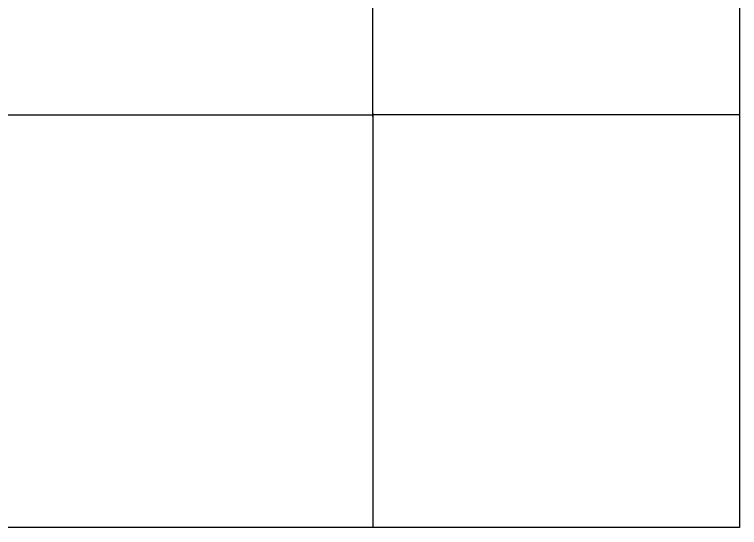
# Model space of a CAD drawing. Header units: millimetres. Extents: x 620 to 19791, y 2539 to 6969.
# Drawn here: x 4933.4 to 5230.1, y 3488.2 to 3698 of the extents above; entities that cross this region are included whole.
import ezdxf

# ---------------------------------------------------------------- set-up
doc = ezdxf.new("R2010")
doc.units = ezdxf.units.MM

msp = doc.modelspace()

# ---------------------------------------------------------------- linework, layer by layer
at = {"color": 7, "linetype": 'Continuous', "lineweight": 25}
for p, q in [((5080.09426, 3656.95281), (5080.09426, 3825.70281)), ((5230.09426, 3825.70281), (5230.09426, 3656.95281)), ((4930.09427, 3656.95281), (5080.09426, 3656.95281)), ((5230.09426, 3656.95281), (5080.09426, 3656.95281)), ((5080.09426, 3656.95281), (5080.09426, 3488.20281)), ((5230.09426, 3656.95281), (5230.09426, 3488.20281)), ((5080.09426, 3488.20281), (4930.09427, 3488.20281)), ((5230.09426, 3488.20281), (5080.09426, 3488.20281))]:
    msp.add_line(p, q, dxfattribs=at)
for points, knots in [([(5080.09426, 3657.55281), (5080.09426, 3657.54379), (5080.09426, 3657.52576), (5080.09426, 3657.38701), (5080.09426, 3657.18868), (5080.09426, 3656.95281), (5080.09426, 3656.71695), (5080.09426, 3656.51862), (5080.09426, 3656.37987), (5080.09426, 3656.36183), (5080.09426, 3656.35281)], [0, 0, 0, 0, 0.124999994, 0.24999999, 0.374999995, 0.499999998, 0.624999997, 0.749999998, 0.874999995, 1, 1, 1, 1]), ([(5080.09426, 3656.35281), (5080.09426, 3656.36183), (5080.09426, 3656.37987), (5080.09426, 3656.51862), (5080.09426, 3656.71694), (5080.09426, 3656.95281), (5080.09426, 3657.18868), (5080.09426, 3657.38701), (5080.09426, 3657.52576), (5080.09426, 3657.54379), (5080.09426, 3657.55281)], [0, 0, 0, 0, 0.124999985, 0.250000006, 0.374999986, 0.499999996, 0.624999999, 0.749999995, 0.874999981, 1, 1, 1, 1]), ([(5230.09426, 3657.55281), (5230.09426, 3657.54379), (5230.09426, 3657.52576), (5230.09426, 3657.38701), (5230.09426, 3657.18868), (5230.09426, 3656.95281), (5230.09426, 3656.71695), (5230.09426, 3656.51862), (5230.09426, 3656.37987), (5230.09426, 3656.36183), (5230.09426, 3656.35281)], [0, 0, 0, 0, 0.124999994, 0.24999999, 0.374999995, 0.499999998, 0.624999997, 0.749999998, 0.874999995, 1, 1, 1, 1])]:
    msp.add_open_spline(points, degree=3, knots=knots, dxfattribs=at)

doc.saveas('drawing.dxf')
